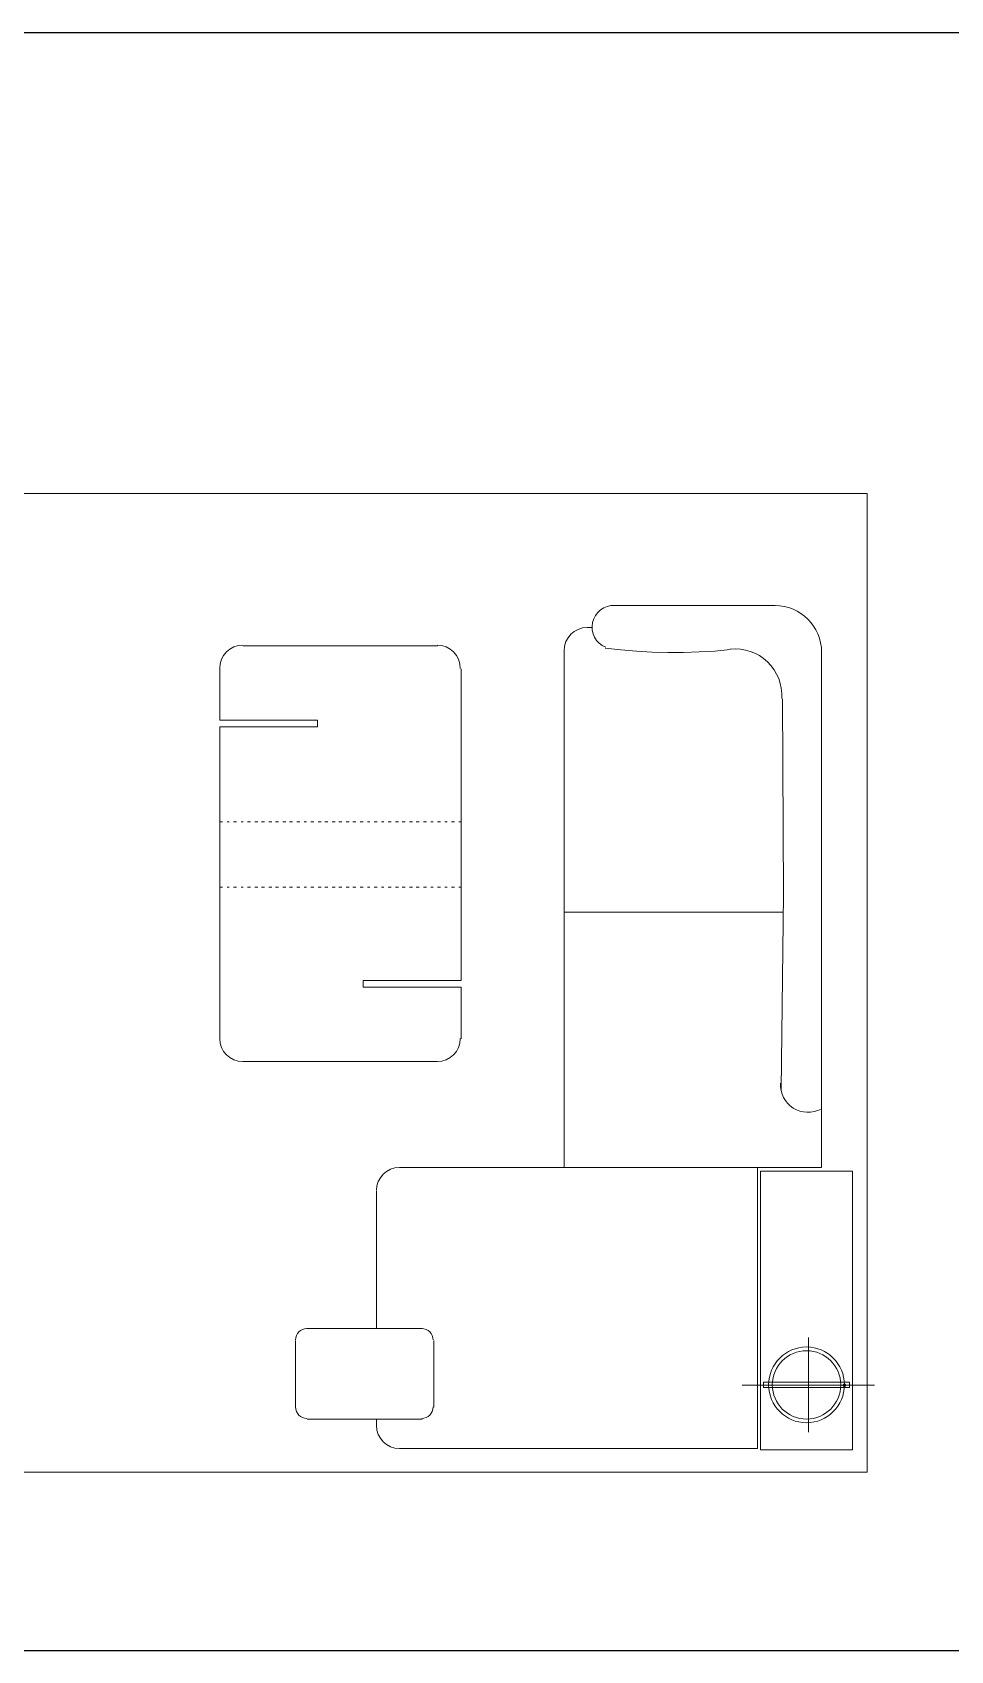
# Model space of a CAD drawing. Extents: x 185064 to 343242, y -369192 to -264966.
# Drawn here: x 273655 to 277596, y -295675 to -288729 of the extents above; entities that cross this region are included whole.
import ezdxf

# ---------------------------------------------------------------- set-up
doc = ezdxf.new("R2010")
doc.units = 0

# ---------------------------------------------------------------- blocks, each defined once
blk = doc.blocks.new('awertaretwww')
h = blk.add_hatch(color=1)
h.dxf.hatch_style = 2
h.paths.add_polyline_path([(264421.4, -313891.4), (264419.1, -313897), (264413.5, -313899.3), (264407.9, -313897), (264405.6, -313891.4), (264407.9, -313885.8), (264413.5, -313883.5), (264419.1, -313885.8)])
at = {"color": 8, "lineweight": 0}
blk.add_lwpolyline([(256866.1, -310064), (264511.4, -310064), (264511.4, -314264), (256866.1, -314264)], close=True, dxfattribs=at)
at = {"color": 3, "lineweight": 0}
for points in [[(263428.6, -310544.2), (263411.8, -310544.8), (263395.7, -310548.3), (263380.7, -310554.4), (263367.1, -310563), (263355.2, -310573.8), (263345.2, -310586.6), (263337.6, -310601.1), (263332.5, -310617.2), (263330.4, -310633.9), (263331.2, -310650.3), (263334.9, -310666), (263341.2, -310680.9), (263349.9, -310694.4), (263361, -310706.3), (263374.1, -310716.2), (263389.1, -310723.8)], [(264116.7, -310544), (263418.8, -310544)], [(264315.6, -310744.5), (264314.6, -310724), (264311.5, -310704.1), (264306.6, -310684.9), (264299.8, -310666.5), (264291.4, -310649), (264281.3, -310632.4), (264269.8, -310617), (264256.9, -310602.8), (264242.6, -310589.8), (264227.2, -310578.3), (264210.7, -310568.2), (264193.1, -310559.8), (264174.7, -310553.1), (264155.5, -310548.1), (264135.6, -310545.1), (264115.1, -310544)], [(263309.8, -310638.8), (263289.8, -310640.8), (263271.1, -310646.6), (263254.2, -310655.8), (263239.5, -310667.9), (263227.3, -310682.6), (263218.2, -310699.5), (263212.4, -310718.2), (263210.3, -310738.3)], [(263330.3, -310638.8), (263311.4, -310638.8)], [(263210.3, -310739.8), (263210.3, -312956.7)], [(263210.3, -312956.7), (264315.6, -312956.7), (264315.6, -310746.1)], [(263387.4, -310726.8), (263454.2, -310734.5), (263521.2, -310740.3), (263588.3, -310744.1), (263655.4, -310745.9), (263722.6, -310745.8), (263789.7, -310743.8), (263856.8, -310739.8), (263923.8, -310733.8)], [(264144.7, -310943.5), (264144.9, -310921.5), (264142.7, -310899.8), (264138.1, -310878.6), (264131.4, -310858.1), (264122.5, -310838.4), (264111.5, -310819.8), (264098.4, -310802.3), (264083.4, -310786.2), (264066.8, -310771.9), (264048.8, -310759.6), (264029.7, -310749.3), (264009.7, -310741.2), (263988.9, -310735.3), (263967.5, -310731.7), (263945.8, -310730.4), (263923.8, -310731.4)], [(264141.9, -312621.9), (264151.4, -311785.1), (264148.2, -310945.1)], [(263210.3, -311860.9), (264151.4, -311860.9)], [(264138.9, -312595.3), (264139.2, -312611.1), (264141.5, -312626.6), (264145.8, -312641.6), (264152, -312655.8), (264160, -312669), (264169.7, -312681.2), (264181, -312692.1), (264193.8, -312701.4), (264207.8, -312709), (264222.4, -312714.6), (264237.5, -312718.2), (264252.9, -312719.8), (264268.4, -312719.3), (264283.8, -312716.8), (264298.8, -312712.3), (264313.2, -312705.7)], [(262504.5, -312956.7), (262484.5, -312958.7), (262465.8, -312964.5), (262448.9, -312973.7), (262434.2, -312985.8), (262422.1, -313000.5), (262412.9, -313017.4), (262407.1, -313036.1), (262405.1, -313056.1)], [(264315.6, -312956.7), (262506.1, -312956.7)], [(264040.9, -312956.7), (264040.9, -314163)], [(262405.1, -313057.7), (262405.1, -313648.3)], [(262405.1, -314063.5), (262407.1, -314083.6), (262412.9, -314102.2), (262422.1, -314119.1), (262434.2, -314133.9), (262448.9, -314146), (262465.8, -314155.2), (262484.5, -314161), (262504.5, -314163)], [(262506.1, -314163), (264040.9, -314163)]]:
    blk.add_lwpolyline(points, dxfattribs=at)
at = {"color": 1, "lineweight": 0}
for points in [[(261831.9, -310714.6), (261811.9, -310716.6), (261793.2, -310722.4), (261776.3, -310731.6), (261761.6, -310743.7), (261749.4, -310758.4), (261740.3, -310775.3), (261734.5, -310794), (261732.4, -310814)], [(261833.5, -310717.7), (262667.2, -310717.7)], [(262765.1, -310814), (262763.1, -310794), (262757.3, -310775.3), (262748.1, -310758.4), (262735.9, -310743.7), (262721.2, -310731.6), (262704.3, -310722.4), (262685.6, -310716.6), (262665.6, -310714.6)], [(261732.4, -311036.7), (261732.4, -310815.6)], [(262768.2, -310815.6), (262768.2, -312154.6)], [(261732.4, -311065.1), (262152.4, -311065.1), (262152.4, -311036.7), (261732.4, -311036.7)], [(261732.4, -312404), (261732.4, -311065.1)], [(261732.4, -311481.9), (261732.4, -311472.5), (261745.1, -311472.5)], [(261764, -311472.5), (261773.5, -311472.5)], [(261792.4, -311472.5), (261805.1, -311472.5)], [(261824, -311472.5), (261833.5, -311472.5)], [(261852.4, -311472.5), (261865.1, -311472.5)], [(261884, -311472.5), (261896.7, -311472.5)], [(261912.4, -311472.5), (261925.1, -311472.5)], [(261944, -311472.5), (261956.7, -311472.5)], [(261972.4, -311472.5), (261985.1, -311472.5)], [(262004, -311472.5), (262016.7, -311472.5)], [(262032.4, -311472.5), (262045.1, -311472.5)], [(262064, -311472.5), (262076.7, -311472.5)], [(262095.6, -311472.5), (262105.1, -311472.5)], [(262124, -311472.5), (262136.7, -311472.5)], [(262155.6, -311472.5), (262168.2, -311472.5)], [(262184, -311472.5), (262196.7, -311472.5)], [(262215.6, -311472.5), (262228.2, -311472.5)], [(262244, -311472.5), (262256.7, -311472.5)], [(262275.6, -311472.5), (262288.2, -311472.5)], [(262304, -311472.5), (262316.7, -311472.5)], [(262335.6, -311472.5), (262348.2, -311472.5)], [(262367.2, -311472.5), (262376.7, -311472.5)], [(262395.6, -311472.5), (262408.2, -311472.5)], [(262427.2, -311472.5), (262436.7, -311472.5)], [(262455.6, -311472.5), (262468.2, -311472.5)], [(262487.2, -311472.5), (262499.8, -311472.5)], [(262515.6, -311472.5), (262528.2, -311472.5)], [(262547.2, -311472.5), (262559.8, -311472.5)], [(262575.6, -311472.5), (262588.2, -311472.5)], [(262607.2, -311472.5), (262619.8, -311472.5)], [(262638.8, -311472.5), (262648.2, -311472.5)], [(262667.2, -311472.5), (262679.8, -311472.5)], [(262698.8, -311472.5), (262708.2, -311472.5)], [(262727.2, -311472.5), (262739.8, -311472.5)], [(262758.8, -311472.5), (262768.2, -311472.5)], [(262768.2, -311472.5), (262768.2, -311481.9)], [(261732.4, -311513.5), (261732.4, -311500.9)], [(261732.4, -311545.1), (261732.4, -311532.5)], [(262768.2, -311500.9), (262768.2, -311513.5)], [(262768.2, -311532.5), (262768.2, -311545.1)], [(261732.4, -311573.5), (261732.4, -311560.9)], [(261732.4, -311605.1), (261732.4, -311592.5)], [(261732.4, -311633.5), (261732.4, -311620.9)], [(262768.2, -311560.9), (262768.2, -311573.5)], [(262768.2, -311592.5), (262768.2, -311605.1)], [(262768.2, -311620.9), (262768.2, -311633.5)], [(261732.4, -311665.1), (261732.4, -311652.5)], [(261732.4, -311693.5), (261732.4, -311684)], [(262768.2, -311652.5), (262768.2, -311665.1)], [(262768.2, -311684), (262768.2, -311693.5)], [(261732.4, -311725.1), (261732.4, -311712.5)], [(261745.1, -311753.5), (261732.4, -311753.5), (261732.4, -311744)], [(261773.5, -311753.5), (261764, -311753.5)], [(261805.1, -311753.5), (261792.4, -311753.5)], [(261833.5, -311753.5), (261824, -311753.5)], [(261865.1, -311753.5), (261852.4, -311753.5)], [(261896.7, -311753.5), (261884, -311753.5)], [(261925.1, -311753.5), (261912.4, -311753.5)], [(261956.7, -311753.5), (261944, -311753.5)], [(261985.1, -311753.5), (261972.4, -311753.5)], [(262016.7, -311753.5), (262004, -311753.5)], [(262045.1, -311753.5), (262032.4, -311753.5)], [(262076.7, -311753.5), (262064, -311753.5)], [(262105.1, -311753.5), (262095.6, -311753.5)], [(262136.7, -311753.5), (262124, -311753.5)], [(262168.2, -311753.5), (262155.6, -311753.5)], [(262196.7, -311753.5), (262184, -311753.5)], [(262228.2, -311753.5), (262215.6, -311753.5)], [(262256.7, -311753.5), (262244, -311753.5)], [(262288.2, -311753.5), (262275.6, -311753.5)], [(262316.7, -311753.5), (262304, -311753.5)], [(262348.2, -311753.5), (262335.6, -311753.5)], [(262376.7, -311753.5), (262367.2, -311753.5)], [(262408.2, -311753.5), (262395.6, -311753.5)], [(262436.7, -311753.5), (262427.2, -311753.5)], [(262468.2, -311753.5), (262455.6, -311753.5)], [(262499.8, -311753.5), (262487.2, -311753.5)], [(262528.2, -311753.5), (262515.6, -311753.5)], [(262559.8, -311753.5), (262547.2, -311753.5)], [(262588.2, -311753.5), (262575.6, -311753.5)], [(262619.8, -311753.5), (262607.2, -311753.5)], [(262648.2, -311753.5), (262638.8, -311753.5)], [(262679.8, -311753.5), (262667.2, -311753.5)], [(262708.2, -311753.5), (262698.8, -311753.5)], [(262739.8, -311753.5), (262727.2, -311753.5)], [(262768.2, -311744), (262768.2, -311753.5), (262758.8, -311753.5)], [(262768.2, -311712.5), (262768.2, -311725.1)], [(262768.2, -312154.6), (262348.2, -312154.6), (262348.2, -312183), (262768.2, -312183)], [(262768.2, -312183), (262768.2, -312404)], [(261732.4, -312402.5), (261734.5, -312422.5), (261740.3, -312441.2), (261749.4, -312458.1), (261761.6, -312472.8), (261776.3, -312484.9), (261793.2, -312494.1), (261811.9, -312499.9), (261831.9, -312501.9)], [(262665.6, -312501.9), (262685.6, -312499.9), (262704.3, -312494.1), (262721.2, -312484.9), (262735.9, -312472.8), (262748.1, -312458.1), (262757.3, -312441.2), (262763.1, -312422.5), (262765.1, -312402.5)], [(262667.2, -312501.9), (261833.5, -312501.9)], [(262106.7, -313648.3), (262096.8, -313649.2), (262087.6, -313652.1), (262079.3, -313656.6), (262072, -313662.6), (262066.1, -313669.8), (262061.6, -313678.1), (262058.7, -313687.3), (262057.7, -313697.2)], [(262057.7, -313986.1), (262057.7, -313698.8)], [(262108.2, -313648.3), (262600.9, -313648.3)], [(262648.2, -313697.2), (262647.2, -313687.3), (262644.4, -313678.1), (262639.9, -313669.8), (262633.9, -313662.6), (262626.6, -313656.6), (262618.3, -313652.1), (262609.1, -313649.2), (262599.3, -313648.3)], [(262651.4, -313698.8), (262651.4, -313986.1)], [(264258.8, -314093.5), (264258.8, -313686.1)], [(264543, -313891.4), (263974.5, -313891.4)], [(264435.6, -313891.4), (264435.6, -313878.8)], [(262057.7, -313984.6), (262058.7, -313994.4), (262061.6, -314003.6), (262066.1, -314011.9), (262072, -314019.2), (262079.3, -314025.2), (262087.6, -314029.7), (262096.8, -314032.5), (262106.7, -314033.5)], [(262599.3, -314033.5), (262609.1, -314032.5), (262618.3, -314029.7), (262626.7, -314025.2), (262633.9, -314019.2), (262639.9, -314011.9), (262644.4, -314003.6), (262647.2, -313994.4), (262648.2, -313984.6)], [(262600.9, -314036.7), (262108.2, -314036.7)], [(262405.1, -314036.7), (262405.1, -314065.1)]]:
    blk.add_lwpolyline(points, dxfattribs=at)
for points in [[(264053.5, -314169.3), (264448.2, -314169.3), (264448.2, -312972.5), (264053.5, -312972.5)], [(264066.1, -313878.8), (264435.6, -313878.8), (264435.6, -313900.9), (264066.1, -313900.9)]]:
    blk.add_lwpolyline(points, close=True, dxfattribs=at)
for radius in [162.6, 146.8]:
    blk.add_circle((264250.9, -313889.8), radius, dxfattribs=at)

msp = doc.modelspace()

# ---------------------------------------------------------------- linework, layer by layer
at = {"color": 8}
for p, q in [((185063.7, -288728.7), (343241.6, -288728.7)), ((185063.7, -295675.3), (343241.6, -295675.3))]:
    msp.add_line(p, q, dxfattribs=at)

# ---------------------------------------------------------------- block references
msp.add_blockref('awertaretwww', (12726.8, 19355.3))

doc.saveas('drawing.dxf')
